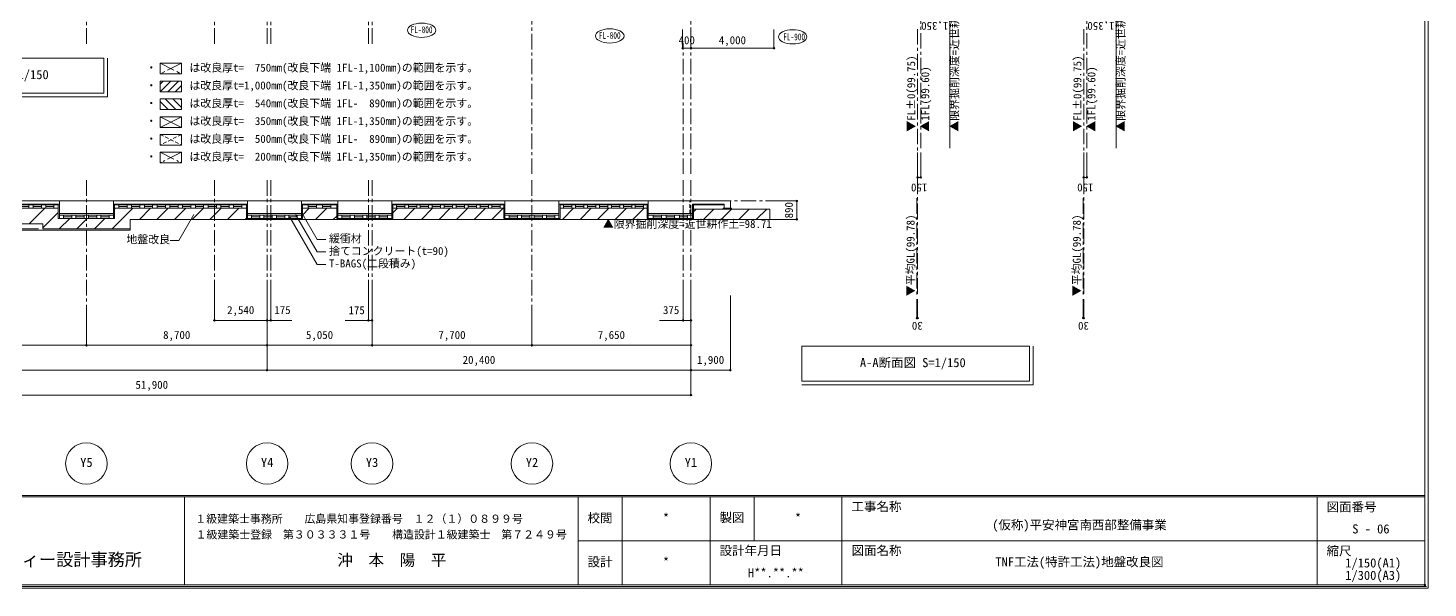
# Model space of a CAD drawing. Units: millimetres at full size, sheet at 1:150. Extents: x -144184 to 144184, y -90019 to 91030.
# Drawn here: x -93447 to -26054, y 11965 to 38941 of the extents above; entities that cross this region are included whole.
import ezdxf
from ezdxf.enums import TextEntityAlignment as Align

# ---------------------------------------------------------------- set-up
doc = ezdxf.new("R2010")
doc.units = ezdxf.units.MM
doc.header["$LTSCALE"] = 150
doc.header["$PDMODE"] = 32
doc.header["$PDSIZE"] = 75
for name, pattern in [('CHAIN1', [8, 5, -1, 1, -1]), ('DASHED1', [1.8, 1.2, -0.6]), ('DOUBLE_CHAIN1', [8.8, 5, -1, 0.6, -0.6, 0.6, -1])]:
    doc.linetypes.add(name, pattern=pattern)
for name, color, linetype, lineweight in [('0-0_基準線', 3, 'Continuous', 13), ('0-6_文字', 2, 'Continuous', 5), ('0-7_寸法', 4, 'Continuous', 5), ('0-8_補助線', 4, 'Continuous', 5), ('0-9_ハッチ', 4, 'Continuous', 5), ('0-A_給水設備', 7, 'Continuous', 9), ('0-E_工事名', 3, 'Continuous', 13), ('0-F_', 4, 'CHAIN1', 5), ('F-0_枠', 2, 'Continuous', 13)]:
    doc.layers.add(name, color=color, linetype=linetype, lineweight=lineweight)
doc.styles.add('ＭＳ ゴシック', font='')
doc.styles.get('ＭＳ ゴシック').set_extended_font_data('MS Gothic')

msp = doc.modelspace()

# ---------------------------------------------------------------- linework, layer by layer
at = {"layer": '0-0_基準線'}
for p, q in [((-59636.8, 30608.5), (-115336.8, 30608.5)), ((-98336.8, 30458.5), (-91936.8, 30458.5)), ((-98286.8, 30418.5), (-91986.8, 30418.5)), ((-93814.1, 30338.5), (-93414.1, 30338.5)), ((-93414.1, 30258.5), (-93414.1, 30418.5)), ((-93205, 30258.5), (-93205, 30418.5)), ((-93205, 30338.5), (-92805, 30338.5)), ((-92805, 30258.5), (-92805, 30418.5)), ((-92595.9, 30258.5), (-92595.9, 30418.5)), ((-92595.9, 30338.5), (-92195.9, 30338.5)), ((-92195.9, 30258.5), (-92195.9, 30418.5)), ((-91986.8, 29758.5), (-91986.8, 30458.5)), ((-91936.8, 29758.5), (-91936.8, 30458.5)), ((-89336.8, 29758.5), (-89336.8, 30458.5)), ((-89336.8, 30458.5), (-82886.8, 30458.5)), ((-89286.8, 29758.5), (-89286.8, 30458.5)), ((-89286.8, 30418.5), (-82936.8, 30418.5)), ((-89073.2, 30258.5), (-89073.2, 30418.5)), ((-89073.2, 30338.5), (-88673.2, 30338.5)), ((-88673.2, 30258.5), (-88673.2, 30418.5)), ((-88459.6, 30258.5), (-88459.6, 30418.5)), ((-88459.6, 30338.5), (-88059.6, 30338.5)), ((-88059.6, 30258.5), (-88059.6, 30418.5)), ((-87845.9, 30258.5), (-87845.9, 30418.5)), ((-87845.9, 30338.5), (-87445.9, 30338.5)), ((-87445.9, 30258.5), (-87445.9, 30418.5)), ((-87232.3, 30258.5), (-87232.3, 30418.5)), ((-87232.3, 30338.5), (-86832.3, 30338.5)), ((-86832.3, 30258.5), (-86832.3, 30418.5)), ((-86618.7, 30258.5), (-86618.7, 30418.5)), ((-86618.7, 30338.5), (-86218.7, 30338.5)), ((-86218.7, 30258.5), (-86218.7, 30418.5)), ((-86005, 30258.5), (-86005, 30418.5)), ((-86005, 30338.5), (-85605, 30338.5)), ((-85605, 30258.5), (-85605, 30418.5)), ((-85391.4, 30258.5), (-85391.4, 30418.5)), ((-85391.4, 30338.5), (-84991.4, 30338.5)), ((-84991.4, 30258.5), (-84991.4, 30418.5)), ((-84777.8, 30258.5), (-84777.8, 30418.5)), ((-84777.8, 30338.5), (-84377.8, 30338.5)), ((-84377.8, 30258.5), (-84377.8, 30418.5)), ((-84164.1, 30258.5), (-84164.1, 30418.5)), ((-84164.1, 30338.5), (-83764.1, 30338.5)), ((-83764.1, 30258.5), (-83764.1, 30418.5)), ((-83550.5, 30258.5), (-83550.5, 30418.5)), ((-83550.5, 30338.5), (-83150.5, 30338.5)), ((-83150.5, 30258.5), (-83150.5, 30418.5)), ((-82936.8, 29758.5), (-82936.8, 30458.5)), ((-82886.8, 29758.5), (-82886.8, 30458.5)), ((-80286.8, 29758.5), (-80286.8, 30458.5)), ((-80286.8, 30458.5), (-78536.8, 30458.5)), ((-80236.8, 29758.5), (-80236.8, 30458.5)), ((-80236.8, 30418.5), (-78586.8, 30418.5)), ((-79953.5, 30258.5), (-79953.5, 30418.5)), ((-79953.5, 30338.5), (-79553.5, 30338.5)), ((-79553.5, 30258.5), (-79553.5, 30418.5)), ((-79270.2, 30258.5), (-79270.2, 30418.5)), ((-79270.2, 30338.5), (-78870.2, 30338.5)), ((-78870.2, 30258.5), (-78870.2, 30418.5)), ((-78586.8, 29758.5), (-78586.8, 30458.5)), ((-78536.8, 29758.5), (-78536.8, 30458.5)), ((-75936.8, 29758.5), (-75936.8, 30458.5)), ((-75936.8, 30458.5), (-70486.8, 30458.5)), ((-75886.8, 29758.5), (-75886.8, 30458.5)), ((-75886.8, 30418.5), (-70536.8, 30418.5)), ((-75711.8, 30258.5), (-75711.8, 30418.5)), ((-75711.8, 30338.5), (-75311.8, 30338.5)), ((-75311.8, 30258.5), (-75311.8, 30418.5)), ((-75136.8, 30258.5), (-75136.8, 30418.5)), ((-75136.8, 30338.5), (-74736.8, 30338.5)), ((-74736.8, 30258.5), (-74736.8, 30418.5)), ((-74561.8, 30258.5), (-74561.8, 30418.5)), ((-74561.8, 30338.5), (-74161.8, 30338.5)), ((-74161.8, 30258.5), (-74161.8, 30418.5)), ((-73986.8, 30258.5), (-73986.8, 30418.5)), ((-73986.8, 30338.5), (-73586.8, 30338.5)), ((-73586.8, 30258.5), (-73586.8, 30418.5)), ((-73411.8, 30258.5), (-73411.8, 30418.5)), ((-73411.8, 30338.5), (-73011.8, 30338.5)), ((-73011.8, 30258.5), (-73011.8, 30418.5)), ((-72836.8, 30258.5), (-72836.8, 30418.5)), ((-72836.8, 30338.5), (-72436.8, 30338.5)), ((-72436.8, 30258.5), (-72436.8, 30418.5)), ((-72261.8, 30258.5), (-72261.8, 30418.5)), ((-72261.8, 30338.5), (-71861.8, 30338.5)), ((-71861.8, 30258.5), (-71861.8, 30418.5)), ((-71686.8, 30258.5), (-71686.8, 30418.5)), ((-71686.8, 30338.5), (-71286.8, 30338.5)), ((-71286.8, 30258.5), (-71286.8, 30418.5)), ((-71111.8, 30258.5), (-71111.8, 30418.5)), ((-71111.8, 30338.5), (-70711.8, 30338.5)), ((-70711.8, 30258.5), (-70711.8, 30418.5)), ((-70536.8, 29758.5), (-70536.8, 30458.5)), ((-70486.8, 29758.5), (-70486.8, 30458.5)), ((-67886.8, 29758.5), (-67886.8, 30458.5)), ((-67886.8, 30458.5), (-63586.8, 30458.5)), ((-67836.8, 29758.5), (-67836.8, 30458.5)), ((-67836.8, 30418.5), (-63636.8, 30418.5)), ((-67661.8, 30258.5), (-67661.8, 30418.5)), ((-67661.8, 30338.5), (-67261.8, 30338.5)), ((-67261.8, 30258.5), (-67261.8, 30418.5)), ((-67086.8, 30258.5), (-67086.8, 30418.5)), ((-67086.8, 30338.5), (-66686.8, 30338.5)), ((-66686.8, 30258.5), (-66686.8, 30418.5)), ((-66511.8, 30258.5), (-66511.8, 30418.5)), ((-66511.8, 30338.5), (-66111.8, 30338.5)), ((-66111.8, 30258.5), (-66111.8, 30418.5)), ((-65936.8, 30258.5), (-65936.8, 30418.5)), ((-65936.8, 30338.5), (-65536.8, 30338.5)), ((-65536.8, 30258.5), (-65536.8, 30418.5)), ((-65361.8, 30258.5), (-65361.8, 30418.5)), ((-65361.8, 30338.5), (-64961.8, 30338.5)), ((-64961.8, 30258.5), (-64961.8, 30418.5)), ((-64786.8, 30258.5), (-64786.8, 30418.5)), ((-64786.8, 30338.5), (-64386.8, 30338.5)), ((-64386.8, 30258.5), (-64386.8, 30418.5)), ((-64211.8, 30258.5), (-64211.8, 30418.5)), ((-64211.8, 30338.5), (-63811.8, 30338.5)), ((-63811.8, 30258.5), (-63811.8, 30418.5)), ((-63636.8, 29758.5), (-63636.8, 30458.5)), ((-63586.8, 29758.5), (-63586.8, 30458.5)), ((-61461.8, 29758.5), (-61461.8, 30458.5)), ((-61461.8, 30458.5), (-59936.8, 30458.5)), ((-61411.8, 29758.5), (-61411.8, 30458.5)), ((-61411.8, 30418.5), (-59936.8, 30418.5)), ((-59936.8, 30258.5), (-59936.8, 30458.5)), ((-59636.8, 30258.5), (-59636.8, 30608.5)), ((-98286.8, 30258.5), (-91986.8, 30258.5)), ((-91986.8, 29758.5), (-89286.8, 29758.5)), ((-91936.8, 30008.5), (-89336.8, 30008.5)), ((-91936.8, 29918.5), (-89336.8, 29918.5)), ((-91736.8, 29758.5), (-91736.8, 29918.5)), ((-91736.8, 29838.5), (-91336.8, 29838.5)), ((-91336.8, 29758.5), (-91336.8, 29918.5)), ((-91136.8, 29758.5), (-91136.8, 29918.5)), ((-91136.8, 29838.5), (-90736.8, 29838.5)), ((-90736.8, 29758.5), (-90736.8, 29918.5)), ((-90536.8, 29758.5), (-90536.8, 29918.5)), ((-90536.8, 29838.5), (-90136.8, 29838.5)), ((-90136.8, 29758.5), (-90136.8, 29918.5)), ((-89936.8, 29758.5), (-89936.8, 29918.5)), ((-89936.8, 29838.5), (-89536.8, 29838.5)), ((-89536.8, 29758.5), (-89536.8, 29918.5)), ((-89286.8, 30258.5), (-82936.8, 30258.5)), ((-88536.8, 29258.5), (-88536.8, 29718.5)), ((-88536.8, 29718.5), (-57736.8, 29718.5)), ((-82936.8, 29758.5), (-80236.8, 29758.5)), ((-82886.8, 30008.5), (-80286.8, 30008.5)), ((-82886.8, 29918.5), (-80286.8, 29918.5)), ((-82686.8, 29758.5), (-82686.8, 29918.5)), ((-82686.8, 29838.5), (-82286.8, 29838.5)), ((-82286.8, 29758.5), (-82286.8, 29918.5)), ((-82086.8, 29758.5), (-82086.8, 29918.5)), ((-82086.8, 29838.5), (-81686.8, 29838.5)), ((-81686.8, 29758.5), (-81686.8, 29918.5)), ((-81486.8, 29758.5), (-81486.8, 29918.5)), ((-81486.8, 29838.5), (-81086.8, 29838.5)), ((-81086.8, 29758.5), (-81086.8, 29918.5)), ((-80886.8, 29758.5), (-80886.8, 29918.5)), ((-80886.8, 29838.5), (-80486.8, 29838.5)), ((-80486.8, 29758.5), (-80486.8, 29918.5)), ((-80236.8, 30258.5), (-78586.8, 30258.5)), ((-78586.8, 29758.5), (-75886.8, 29758.5)), ((-78536.8, 30008.5), (-75936.8, 30008.5)), ((-78536.8, 29918.5), (-75936.8, 29918.5)), ((-78336.8, 29758.5), (-78336.8, 29918.5)), ((-78336.8, 29838.5), (-77936.8, 29838.5)), ((-77936.8, 29758.5), (-77936.8, 29918.5)), ((-77736.8, 29758.5), (-77736.8, 29918.5)), ((-77736.8, 29838.5), (-77336.8, 29838.5)), ((-77336.8, 29758.5), (-77336.8, 29918.5)), ((-77136.8, 29758.5), (-77136.8, 29918.5)), ((-77136.8, 29838.5), (-76736.8, 29838.5)), ((-76736.8, 29758.5), (-76736.8, 29918.5)), ((-76536.8, 29758.5), (-76536.8, 29918.5)), ((-76536.8, 29838.5), (-76136.8, 29838.5)), ((-76136.8, 29758.5), (-76136.8, 29918.5)), ((-75886.8, 30258.5), (-70536.8, 30258.5)), ((-70536.8, 29758.5), (-67836.8, 29758.5)), ((-70486.8, 30008.5), (-67886.8, 30008.5)), ((-70486.8, 29918.5), (-67886.8, 29918.5)), ((-70286.8, 29758.5), (-70286.8, 29918.5)), ((-70286.8, 29838.5), (-69886.8, 29838.5)), ((-69886.8, 29758.5), (-69886.8, 29918.5)), ((-69686.8, 29758.5), (-69686.8, 29918.5)), ((-69686.8, 29838.5), (-69286.8, 29838.5)), ((-69286.8, 29758.5), (-69286.8, 29918.5)), ((-69086.8, 29758.5), (-69086.8, 29918.5)), ((-69086.8, 29838.5), (-68686.8, 29838.5)), ((-68686.8, 29758.5), (-68686.8, 29918.5)), ((-68486.8, 29758.5), (-68486.8, 29918.5)), ((-68486.8, 29838.5), (-68086.8, 29838.5)), ((-68086.8, 29758.5), (-68086.8, 29918.5)), ((-67836.8, 30258.5), (-63636.8, 30258.5)), ((-63636.8, 29758.5), (-61411.8, 29758.5)), ((-63586.8, 30008.5), (-61461.8, 30008.5)), ((-63586.8, 29918.5), (-61461.8, 29918.5)), ((-63355.6, 29758.5), (-63355.6, 29918.5)), ((-63355.6, 29838.5), (-62955.6, 29838.5)), ((-62955.6, 29758.5), (-62955.6, 29918.5)), ((-62724.3, 29758.5), (-62724.3, 29918.5)), ((-62724.3, 29838.5), (-62324.3, 29838.5)), ((-62324.3, 29758.5), (-62324.3, 29918.5)), ((-62093.1, 29758.5), (-62093.1, 29918.5)), ((-62093.1, 29838.5), (-61693.1, 29838.5)), ((-61693.1, 29758.5), (-61693.1, 29918.5)), ((-61411.8, 30218.5), (-57736.8, 30218.5)), ((-59986.8, 30258.5), (-59586.8, 30258.5)), ((-59986.8, 30218.5), (-59986.8, 30258.5)), ((-59586.8, 30218.5), (-59586.8, 30258.5)), ((-57736.8, 29718.5), (-57736.8, 30218.5)), ((-97536.8, 29508.5), (-92736.8, 29508.5)), ((-92736.8, 29258.5), (-92736.8, 29508.5)), ((-92736.8, 29258.5), (-88536.8, 29258.5))]:
    msp.add_line(p, q, dxfattribs=at)
at = {"layer": '0-0_基準線', "linetype": 'DASHED1'}
for p, q in [((-91936.8, 30608.5), (-91936.8, 30458.5)), ((-89336.8, 30608.5), (-89336.8, 30458.5)), ((-82886.8, 30608.5), (-82886.8, 30458.5)), ((-80286.8, 30608.5), (-80286.8, 30458.5)), ((-78536.8, 30608.5), (-78536.8, 30458.5)), ((-75936.8, 30608.5), (-75936.8, 30458.5)), ((-70486.8, 30608.5), (-70486.8, 30458.5)), ((-67886.8, 30608.5), (-67886.8, 30458.5)), ((-63586.8, 30608.5), (-63586.8, 30458.5)), ((-61586.8, 30008.5), (-61586.8, 30608.5))]:
    msp.add_line(p, q, dxfattribs=at)
at = {"layer": '0-6_文字', "color": 4}
for p, q in [((-61936.8, 37969.5), (-61936.8, 38869.5)), ((-61536.8, 37969.5), (-61536.8, 38869.5)), ((-57536.8, 37969.5), (-57536.8, 38869.5)), ((-61936.8, 37969.5), (-61536.8, 37969.5)), ((-61536.8, 37969.5), (-57536.8, 37969.5))]:
    msp.add_line(p, q, dxfattribs=at)
at = {"layer": '0-6_文字'}
for p in [(-61936.8, 37969.5), (-61536.8, 37969.5), (-57536.8, 37969.5)]:
    msp.add_point(p, dxfattribs=at)
at = {"layer": '0-7_寸法'}
for p, q in [((-50624.5, 31746.1), (-50624.5, 32946.1)), ((-50474.5, 31746.1), (-50474.5, 32946.1)), ((-42624.5, 31746.1), (-42624.5, 32946.1)), ((-42474.5, 31746.1), (-42474.5, 32946.1)), ((-50624.5, 31746.1), (-50474.5, 31746.1)), ((-42624.5, 31746.1), (-42474.5, 31746.1)), ((-56436.8, 30608.5), (-57636.8, 30608.5)), ((-56436.8, 29718.5), (-56436.8, 30608.5)), ((-94136.8, 30258.5), (-92936.8, 30258.5)), ((-56436.8, 29718.5), (-57636.8, 29718.5)), ((-94136.8, 29508.5), (-92936.8, 29508.5)), ((-94136.8, 29258.5), (-92936.8, 29258.5)), ((-84476.8, 24858.6), (-84476.8, 26058.6)), ((-81936.8, 24858.6), (-81936.8, 26058.6)), ((-81936.8, 24858.6), (-81936.8, 26058.6)), ((-81761.8, 24858.6), (-81761.8, 26058.6)), ((-77061.8, 24858.6), (-77061.8, 26058.6)), ((-76886.8, 24858.6), (-76886.8, 26058.6)), ((-61911.8, 24858.6), (-61911.8, 26058.6)), ((-61536.8, 22458.6), (-61536.8, 26058.6)), ((-61536.8, 24858.6), (-61536.8, 26058.6)), ((-59636.8, 22458.6), (-59636.8, 26058.6)), ((-50654.5, 24971.1), (-50654.5, 25871.1)), ((-50624.5, 24971.1), (-50624.5, 25871.1)), ((-42654.5, 24971.1), (-42654.5, 25871.1)), ((-42624.5, 24971.1), (-42624.5, 25871.1)), ((-50624.5, 24971.1), (-50654.5, 24971.1)), ((-42624.5, 24971.1), (-42654.5, 24971.1)), ((-90636.8, 23658.6), (-90636.8, 24858.6)), ((-81936.8, 24858.6), (-84476.8, 24858.6)), ((-81936.8, 24858.6), (-81761.8, 24858.6)), ((-81936.8, 23658.6), (-81936.8, 24858.6)), ((-81761.8, 24858.6), (-80742.3, 24858.6)), ((-77061.8, 24858.6), (-78177.6, 24858.6)), ((-77061.8, 24858.6), (-76886.8, 24858.6)), ((-76886.8, 23658.6), (-76886.8, 24858.6)), ((-69186.8, 23658.6), (-69186.8, 24858.6)), ((-61911.8, 24858.6), (-63048.8, 24858.6)), ((-61911.8, 24858.6), (-61536.8, 24858.6)), ((-61536.8, 23658.6), (-61536.8, 24858.6)), ((-81936.8, 23658.6), (-90636.8, 23658.6)), ((-76886.8, 23658.6), (-81936.8, 23658.6)), ((-81936.8, 22458.6), (-81936.8, 23658.6)), ((-69186.8, 23658.6), (-76886.8, 23658.6)), ((-61536.8, 23658.6), (-69186.8, 23658.6)), ((-61536.8, 22458.6), (-61536.8, 23658.6)), ((-81936.8, 22458.6), (-113436.8, 22458.6)), ((-61536.8, 22458.6), (-81936.8, 22458.6)), ((-61536.8, 22458.6), (-59636.8, 22458.6)), ((-61536.8, 21258.6), (-61536.8, 22458.6)), ((-113436.8, 21258.6), (-61536.8, 21258.6))]:
    msp.add_line(p, q, dxfattribs=at)
msp.add_lwpolyline([(-90636.8, 23658.6), (-99336.8, 23658.6), (-104136.8, 23658.6)], dxfattribs=at)
at = {"layer": '0-7_寸法', "color": 3, "lineweight": 13}
for centre in [(-90636.8, 17961.5), (-81936.8, 17961.5), (-76886.8, 17961.5), (-69186.8, 17961.5), (-61536.8, 17961.5)]:
    msp.add_circle(centre, 1000, dxfattribs=at)
at = {"layer": '0-7_寸法', "color": 2}
for p in [(-50624.5, 31746.1), (-50474.5, 31746.1), (-42624.5, 31746.1), (-42474.5, 31746.1), (-56436.8, 30608.5), (-56436.8, 29718.5), (-50654.5, 24971.1), (-50624.5, 24971.1), (-42654.5, 24971.1), (-42624.5, 24971.1), (-84476.8, 24858.6), (-81936.8, 24858.6), (-81761.8, 24858.6), (-77061.8, 24858.6), (-76886.8, 24858.6), (-61911.8, 24858.6), (-61536.8, 24858.6), (-90636.8, 23658.6), (-81936.8, 23658.6), (-76886.8, 23658.6), (-69186.8, 23658.6), (-61536.8, 23658.6), (-81936.8, 22458.6), (-61536.8, 22458.6), (-59636.8, 22458.6), (-61536.8, 21258.6)]:
    msp.add_point(p, dxfattribs=at)
at = {"layer": '0-8_補助線'}
for p, q in [((-93387.5, 29508.5), (-92637.5, 30258.5)), ((-92736.8, 29310.7), (-91986.8, 30060.7)), ((-91940.4, 29258.5), (-91440.4, 29758.5)), ((-91091.9, 29258.5), (-90591.9, 29758.5)), ((-90243.4, 29258.5), (-89743.4, 29758.5)), ((-89394.8, 29258.5), (-88394.8, 30258.5)), ((-89286.8, 30215.1), (-89243.4, 30258.5)), ((-88086.3, 29718.5), (-87546.3, 30258.5)), ((-87237.8, 29718.5), (-86697.8, 30258.5)), ((-86389.3, 29718.5), (-85849.3, 30258.5)), ((-85540.7, 29718.5), (-85000.7, 30258.5)), ((-84692.2, 29718.5), (-84152.2, 30258.5)), ((-83843.7, 29718.5), (-83303.7, 30258.5)), ((-82995.1, 29718.5), (-82936.8, 29776.8)), ((-82146.6, 29718.5), (-82106.6, 29758.5)), ((-81298.1, 29718.5), (-81258.1, 29758.5)), ((-80449.6, 29718.5), (-80409.6, 29758.5)), ((-80236.8, 29931.3), (-79909.6, 30258.5)), ((-79601, 29718.5), (-79061, 30258.5)), ((-78752.5, 29718.5), (-78586.8, 29884.2)), ((-77904, 29718.5), (-77864, 29758.5)), ((-77055.5, 29718.5), (-77015.5, 29758.5)), ((-76206.9, 29718.5), (-76166.9, 29758.5)), ((-75886.8, 30038.6), (-75666.9, 30258.5)), ((-75358.4, 29718.5), (-74818.4, 30258.5)), ((-74509.9, 29718.5), (-73969.9, 30258.5)), ((-73661.3, 29718.5), (-73121.3, 30258.5)), ((-72812.8, 29718.5), (-72272.8, 30258.5)), ((-71964.3, 29718.5), (-71424.3, 30258.5)), ((-71115.8, 29718.5), (-70575.8, 30258.5)), ((-70267.2, 29718.5), (-70227.2, 29758.5)), ((-69418.7, 29718.5), (-69378.7, 29758.5)), ((-68570.2, 29718.5), (-68530.2, 29758.5)), ((-67721.6, 29718.5), (-67181.6, 30258.5)), ((-66873.1, 29718.5), (-66333.1, 30258.5)), ((-66024.6, 29718.5), (-65484.6, 30258.5)), ((-65176.1, 29718.5), (-64636.1, 30258.5)), ((-64327.5, 29718.5), (-63787.5, 30258.5)), ((-63479, 29718.5), (-63439, 29758.5)), ((-62630.5, 29718.5), (-62590.5, 29758.5)), ((-61781.9, 29718.5), (-61741.9, 29758.5)), ((-61411.8, 30088.6), (-61281.9, 30218.5)), ((-60933.4, 29718.5), (-60433.4, 30218.5)), ((-60084.9, 29718.5), (-59584.9, 30218.5)), ((-59236.4, 29718.5), (-58736.4, 30218.5)), ((-58387.8, 29718.5), (-57887.8, 30218.5)), ((-88546.3, 29258.5), (-88536.8, 29268))]:
    msp.add_line(p, q, dxfattribs=at)
at = {"layer": '0-9_ハッチ'}
for centre in [(-74495.5, 38832.9), (-65442.4, 38557.3), (-56635.7, 38516)]:
    msp.add_ellipse(centre, major_axis=(685.9, 0), ratio=0.5, dxfattribs=at)
at = {"layer": '0-A_給水設備'}
for p, q in [((-49064.5, 33146.1), (-49064.5, 60069.5)), ((-41064.5, 33146.1), (-41064.5, 60069.5)), ((-87089.8, 37240.3), (-86061.3, 37240.3)), ((-87089.8, 37240.3), (-87089.8, 36726.1)), ((-86061.3, 37240.3), (-86061.3, 36726.1)), ((-87089.8, 36726.1), (-86061.3, 36726.1)), ((-87089.8, 36383.2), (-86061.3, 36383.2)), ((-87089.8, 36383.2), (-87089.8, 35868.9)), ((-87089.8, 35868.9), (-86061.3, 35868.9)), ((-86061.3, 36383.2), (-86061.3, 35868.9)), ((-87089.8, 35526.1), (-86061.3, 35526.1)), ((-87089.8, 35011.8), (-87089.8, 35526.1)), ((-86061.3, 35011.8), (-86061.3, 35526.1)), ((-87089.8, 35011.8), (-86061.3, 35011.8)), ((-87089.8, 34668.9), (-86061.3, 34668.9)), ((-87089.8, 34668.9), (-87089.8, 34154.6)), ((-87089.8, 34668.9), (-86061.3, 34154.6)), ((-86061.3, 34668.9), (-87089.8, 34154.6)), ((-86061.3, 34668.9), (-86061.3, 34154.6)), ((-87089.8, 34154.6), (-86061.3, 34154.6)), ((-87089.8, 33811.8), (-86061.3, 33811.8)), ((-87089.8, 33811.8), (-87089.8, 33297.5)), ((-86061.3, 33811.8), (-86061.3, 33297.5)), ((-87089.8, 33297.5), (-86061.3, 33297.5)), ((-87089.8, 32954.6), (-86061.3, 32954.6)), ((-87089.8, 32954.6), (-87089.8, 32440.3)), ((-87089.8, 32440.3), (-86061.3, 32440.3)), ((-86061.3, 32954.6), (-86061.3, 32440.3)), ((-85463.8, 29956.4), (-86182.8, 28711.1)), ((-80847.1, 29827.1), (-79533.8, 27552.5)), ((-80576.3, 29958.1), (-79533.8, 28152.5)), ((-80252.8, 29997.8), (-79533.8, 28752.5)), ((-121540.5, 29198.5), (-88536.8, 29198.5)), ((-86182.8, 28711.1), (-86609.1, 28711.1)), ((-79533.8, 28752.5), (-79107.5, 28752.5)), ((-79533.8, 28152.5), (-79107.5, 28152.5)), ((-79533.8, 27552.5), (-79107.5, 27552.5))]:
    msp.add_line(p, q, dxfattribs=at)
at = {"layer": '0-A_給水設備', "linetype": 'CHAIN1'}
for p, q in [((-87089.8, 37240.3), (-86061.3, 36726.1)), ((-86061.3, 37240.3), (-87089.8, 36726.1))]:
    msp.add_line(p, q, dxfattribs=at)
at = {"layer": '0-A_給水設備', "color": 4, "lineweight": 5}
for p, q in [((-87089.8, 36228.2), (-86934.9, 36383.2)), ((-87085.5, 35868.9), (-86571.2, 36383.2)), ((-86721.9, 35868.9), (-86207.6, 36383.2)), ((-86358.2, 35868.9), (-86061.3, 36165.8)), ((-87089.8, 35406.9), (-86694.7, 35011.8)), ((-86845.3, 35526.1), (-86331, 35011.8)), ((-86481.7, 35526.1), (-86061.3, 35105.7)), ((-86118, 35526.1), (-86061.3, 35469.3)), ((-87089.8, 35043.3), (-87058.3, 35011.8))]:
    msp.add_line(p, q, dxfattribs=at)
at = {"layer": '0-A_給水設備', "linetype": 'DASHED1'}
for p, q in [((-86061.3, 33811.8), (-87089.8, 33297.5)), ((-87089.8, 33811.8), (-86061.3, 33297.5))]:
    msp.add_line(p, q, dxfattribs=at)
at = {"layer": '0-A_給水設備', "linetype": 'DOUBLE_CHAIN1'}
for p, q in [((-86061.3, 32954.6), (-87089.8, 32440.3)), ((-87089.8, 32954.6), (-86061.3, 32440.3))]:
    msp.add_line(p, q, dxfattribs=at)
at = {"layer": '0-A_給水設備'}
msp.add_lwpolyline([(-88536.8, 29198.5), (-88536.8, 29718.5), (-57636.8, 29718.5)], dxfattribs=at)
at = {"layer": '0-E_工事名'}
for p, q in [((-56202.3, 21921.8), (-56202.3, 23609.3)), ((-56202.3, 23609.3), (-45233.5, 23609.3)), ((-45233.5, 23609.3), (-45233.5, 21921.8)), ((-45233.5, 21921.8), (-56202.3, 21921.8))]:
    msp.add_line(p, q, dxfattribs=at)
msp.add_lwpolyline([(-89793.1, 37483.3), (-100761.9, 37483.3), (-100761.9, 35795.8), (-89793.1, 35795.8)], close=True, dxfattribs=at)
at = {"layer": '0-E_工事名', "color": 4, "lineweight": 5}
for points in [[(-100761.9, 35627.1), (-89624.4, 35627.1), (-89624.4, 37483.3)], [(-56202.3, 21753), (-45064.8, 21753), (-45064.8, 23609.3)]]:
    msp.add_lwpolyline(points, dxfattribs=at)
at = {"layer": '0-F_'}
for p, q in [((-90636.8, 38183.3), (-90636.8, 90579.5)), ((-81936.8, 38183.3), (-81936.8, 90579.5)), ((-76886.8, 38183.3), (-76886.8, 90579.5)), ((-69186.8, 31908.5), (-69186.8, 90579.5)), ((-61536.8, 31908.5), (-61536.8, 90579.5)), ((-50474.5, 33146.1), (-50474.5, 87269.5)), ((-42474.5, 33146.1), (-42474.5, 87269.5)), ((-84476.8, 38183.3), (-84476.8, 50419.5)), ((-50624.5, 38888.4), (-50624.5, 26021.1)), ((-42624.5, 38888.4), (-42624.5, 26021.1)), ((-90636.8, 24858.6), (-90636.8, 31608.5)), ((-84476.8, 26058.6), (-84476.8, 31608.5)), ((-81936.8, 26058.6), (-81936.8, 31608.5)), ((-76886.8, 26058.6), (-76886.8, 31608.5)), ((-69186.8, 24858.6), (-69186.8, 31608.5)), ((-61536.8, 26058.6), (-61536.8, 31608.5)), ((-121540.5, 30608.5), (-57636.8, 30608.5)), ((-50654.5, 30746.1), (-50654.5, 26021.1)), ((-42654.5, 30746.1), (-42654.5, 26021.1))]:
    msp.add_line(p, q, dxfattribs=at)
at = {"layer": '0-F_', "color": 5}
for p, q in [((-81761.8, 38183.3), (-81761.8, 40094.5)), ((-77061.8, 38183.3), (-77061.8, 40094.5)), ((-61911.8, 31908.5), (-61911.8, 38219.5)), ((-81761.8, 26058.6), (-81761.8, 31608.5)), ((-77061.8, 26058.6), (-77061.8, 31608.5)), ((-61911.8, 26058.6), (-61911.8, 31608.5))]:
    msp.add_line(p, q, dxfattribs=at)
at = {"layer": 'F-0_枠', "color": 3}
for p, q in [((-26054.1, 91029.7), (-26054.1, 11964.8)), ((-26204.2, 90879.5), (-26204.2, 12115)), ((-26204.2, 16424.7), (-144033.4, 16424.7)), ((-26204.2, 16349.6), (-144033.4, 16349.6)), ((-85918.3, 16342.7), (-85918.3, 12115)), ((-66968.2, 16349.6), (-66968.2, 12115)), ((-64850.9, 16349.6), (-64850.9, 12115)), ((-60616.2, 16349.6), (-60616.2, 12115)), ((-58498.9, 16349.6), (-58498.9, 14232.3)), ((-54264.3, 16349.6), (-54264.3, 12115)), ((-31397.1, 16349.6), (-31397.1, 12115)), ((-66954.6, 14232.3), (-26204.2, 14232.3)), ((-26054.1, 11964.8), (-144183.6, 11964.8))]:
    msp.add_line(p, q, dxfattribs=at)
at = {"layer": 'F-0_枠', "color": 4, "lineweight": 5}
msp.add_line((-144033.4, 16424.7), (-26204.2, 16424.7), dxfattribs=at)
at = {"layer": 'F-0_枠', "color": 6, "lineweight": 20}
msp.add_line((-26204.2, 12115), (-144033.4, 12115), dxfattribs=at)
at = {"layer": 'F-0_枠', "color": 3}
for points in [[(-26129.1, 12039.9), (-144108.5, 12039.9), (-144108.5, 90954.6), (-26129.1, 90954.6)], [(-26204.2, 12115), (-144033.4, 12115), (-144033.4, 90879.5)]]:
    msp.add_lwpolyline(points, dxfattribs=at)
at = {"layer": 'F-0_枠', "color": 7}
msp.add_point((-26204.2, 12115), dxfattribs=at)

# ---------------------------------------------------------------- texts
at = {"layer": '0-6_文字', "style": 'ＭＳ ゴシック'}
for s, p in [('400', (-62130.6, 38044.5)), ('4,000', (-60193.1, 38044.5))]:
    msp.add_text(s, height=384.9, dxfattribs=at).set_placement(p, align=Align.BOTTOM_LEFT)
at = {"layer": '0-7_寸法', "color": 2, "style": 'ＭＳ ゴシック'}
for s, rotation, p in [('1,350', 180, (-49143.3, 39344.5)), ('1,350', 180, (-41143.3, 39344.5)), ('150', 180, (-50155.8, 31558.6)), ('150', 180, (-42155.8, 31558.6)), ('890', 90, (-56511.8, 29769.8)), ('30', 180, (-50377, 24896.1)), ('30', 180, (-42377, 24896.1))]:
    msp.add_text(s, height=384.9, rotation=rotation, dxfattribs=at).set_placement(p, align=Align.BOTTOM_LEFT)
for s, p in [('2,540', (-83863.1, 25046.1)), ('175', (-81590.4, 25046.6)), ('175', (-78020.2, 25037.1)), ('375', (-62880.7, 25045.2)), ('8,700', (-86943.1, 23846.1)), ('5,050', (-80068.1, 23846.1)), ('7,700', (-73693.1, 23846.1)), ('7,650', (-66018.1, 23846.1)), ('20,400', (-72524.3, 22646.1)), ('1,900', (-61243.1, 22646.1)), ('51,900', (-88274.3, 21446.1))]:
    msp.add_text(s, height=384.9, dxfattribs=at).set_placement(p, align=Align.BOTTOM_LEFT)
at = {"layer": '0-7_寸法', "color": 7, "style": 'ＭＳ ゴシック'}
for s, p in [('Y5', (-90934.8, 17663.5)), ('Y4', (-82234.8, 17663.5)), ('Y3', (-77184.8, 17663.5)), ('Y2', (-69484.8, 17663.5)), ('Y1', (-61834.8, 17663.5))]:
    msp.add_text(s, height=439.9, dxfattribs=at).set_placement(p, align=Align.BOTTOM_LEFT)
at = {"layer": '0-9_ハッチ', "style": 'ＭＳ ゴシック', "width": 0.65}
for s, p in [('FL-800', (-75022.4, 38594.6)), ('FL-800', (-65969.3, 38319)), ('FL-900', (-57091.9, 38250.4))]:
    msp.add_text(s, height=329.9, dxfattribs=at).set_placement(p, align=Align.BOTTOM_LEFT)
at = {"layer": '0-A_給水設備', "color": 2, "style": 'ＭＳ ゴシック'}
for p in [(-48539.5, 33946.1), (-40539.5, 33946.1)]:
    msp.add_text('▲限界掘削深度=近世耕作土=98.19', height=384.9, rotation=90, dxfattribs=at).set_placement(p, align=Align.BOTTOM_LEFT)
for s, p in [('・\u3000\u3000\u3000は改良厚t=\u3000750mm(改良下端 1FL-1,100mm)の範囲を示す。', (-87775.6, 36720.7)), ('・\u3000\u3000\u3000は改良厚t=1,000mm(改良下端 1FL-1,350mm)の範囲を示す。', (-87775.6, 35863.6)), ('・\u3000\u3000\u3000は改良厚t=\u3000540mm(改良下端 1FL-\u3000890mm)の範囲を示す。', (-87775.6, 35006.4)), ('・\u3000\u3000\u3000は改良厚t=\u3000350mm(改良下端 1FL-1,350mm)の範囲を示す。', (-87775.6, 34149.3)), ('・\u3000\u3000\u3000は改良厚t=\u3000500mm(改良下端 1FL-\u3000890mm)の範囲を示す。', (-87775.6, 33292.1)), ('・\u3000\u3000\u3000は改良厚t=\u3000200mm(改良下端 1FL-1,350mm)の範囲を示す。', (-87775.6, 32435)), ('▲限界掘削深度=近世耕作土=98.71', (-65774.3, 29193.5)), ('地盤改良', (-88709.1, 28448.6)), ('緩衝材', (-78957.5, 28490)), ('捨てコンクリート(t=90)', (-78957.5, 27890)), ('T-BAGS(二段積み)', (-78957.5, 27290))]:
    msp.add_text(s, height=384.9, dxfattribs=at).set_placement(p, align=Align.BOTTOM_LEFT)
at = {"layer": '0-E_工事名', "color": 2, "style": 'ＭＳ ゴシック'}
for s, p in [('地盤改良図 S=1/150', (-97845.7, 36345.9)), ('A-A断面図 S=1/150', (-53399.6, 22471.8))]:
    msp.add_text(s, height=439.9, dxfattribs=at).set_placement(p, align=Align.BOTTOM_LEFT)
at = {"layer": '0-F_', "color": 2, "style": 'ＭＳ ゴシック'}
for s, p in [('▼FL±0(99.75)', (-50624.5, 33946.1)), ('▼FL±0(99.75)', (-42624.5, 33946.1)), ('▲1FL(99.60)', (-49949.5, 33946.1)), ('▲1FL(99.60)', (-41949.5, 33946.1)), ('▼平均GL(99.78)', (-50654.5, 26021.1)), ('▼平均GL(99.78)', (-42654.5, 26021.1))]:
    msp.add_text(s, height=384.9, rotation=90, dxfattribs=at).set_placement(p, align=Align.BOTTOM_LEFT)
at = {"layer": 'F-0_枠', "style": 'ＭＳ ゴシック'}
for s, height, p in [('工事名称', 440.4, (-53804.8, 15538.3)), ('級', 385.3, (-84867.1, 14990.6)), ('建', 385.3, (-84341.6, 14990.6)), ('築', 385.3, (-83816, 14990.6)), ('士', 385.3, (-83290.4, 14990.6)), ('事', 385.3, (-82764.8, 14990.6)), ('務', 385.3, (-82239.3, 14990.6)), ('所', 385.3, (-81713.7, 14990.6)), ('広', 385.3, (-80136.9, 14990.6)), ('島', 385.3, (-79611.4, 14990.6)), ('県', 385.3, (-79085.8, 14990.6)), ('知', 385.3, (-78560.2, 14990.6)), ('事', 385.3, (-78034.6, 14990.6)), ('登', 385.3, (-77509.1, 14990.6)), ('録', 385.3, (-76983.5, 14990.6)), ('番', 385.3, (-76457.9, 14990.6)), ('号', 385.3, (-75932.3, 14990.6)), ('（', 385.3, (-73830, 14990.6)), ('）', 385.3, (-72778.9, 14990.6)), ('号', 385.3, (-70151, 14990.6)), ('校閲', 440.4, (-66510.2, 14990.6)), ('*', 439.9, (-62883.7, 14990.6)), ('製図', 440.4, (-60156.8, 15009)), ('*', 439.9, (-56531.6, 14991)), ('図面番号', 440.4, (-30937.7, 15520)), ('１', 385.3, (-85392.7, 14990.6)), ('１', 385.3, (-74881.2, 14990.6)), ('２', 385.3, (-74355.6, 14990.6)), ('１', 385.3, (-73304.4, 14990.6)), ('０', 385.3, (-72253.3, 14990.6)), ('８', 385.3, (-71727.7, 14990.6)), ('９', 385.3, (-71202.1, 14990.6)), ('９', 385.3, (-70676.5, 14990.6)), ('(仮称)平安神宮南西部整備事業', 439.9, (-47031.7, 14655.9)), ('S - 06', 439.9, (-29701.7, 14461.3)), ('１', 385.3, (-85379.1, 14232.3)), ('級', 385.3, (-84853.5, 14232.3)), ('建', 385.3, (-84327.9, 14232.3)), ('築', 385.3, (-83802.3, 14232.3)), ('士', 385.3, (-83276.8, 14232.3)), ('登', 385.3, (-82751.2, 14232.3)), ('録', 385.3, (-82225.6, 14232.3)), ('第', 385.3, (-81174.5, 14232.3)), ('３', 385.3, (-80648.9, 14232.3)), ('０', 385.3, (-80123.3, 14232.3)), ('３', 385.3, (-79597.7, 14232.3)), ('３', 385.3, (-79072.2, 14232.3)), ('３', 385.3, (-78546.6, 14232.3)), ('１', 385.3, (-78021, 14232.3)), ('号', 385.3, (-77495.4, 14232.3)), ('構', 385.3, (-75918.7, 14232.3)), ('造', 385.3, (-75393.1, 14232.3)), ('設', 385.3, (-74867.5, 14232.3)), ('計', 385.3, (-74342, 14232.3)), ('１', 385.3, (-73816.4, 14232.3)), ('級', 385.3, (-73290.8, 14232.3)), ('建', 385.3, (-72765.2, 14232.3)), ('築', 385.3, (-72239.6, 14232.3)), ('士', 385.3, (-71714.1, 14232.3)), ('第', 385.3, (-70662.9, 14232.3)), ('７', 385.3, (-70137.3, 14232.3)), ('２', 385.3, (-69611.8, 14232.3)), ('４', 385.3, (-69086.2, 14232.3)), ('９', 385.3, (-68560.6, 14232.3)), ('号', 385.3, (-68035, 14232.3)), ('株式会社ティーアンドピィー設計事務所', 605.5, (-102826.5, 12850.8)), ('沖', 550.5, (-78560.2, 12873.3)), ('本', 550.5, (-77058.6, 12873.3)), ('陽', 550.5, (-75556.9, 12873.3)), ('平', 550.5, (-74055.3, 12873.3)), ('設計', 440.4, (-66510.2, 12873.3)), ('*', 439.9, (-62883.7, 12873.3)), ('設計年月日', 440.4, (-60156.8, 13421)), ('図面名称', 440.4, (-53804.8, 13421)), ('TNF工法(特許工法)地盤改良図', 439.9, (-46880.7, 12873.6)), ('縮尺', 440.4, (-30937.7, 13402.6)), ('H**.**.**', 439.9, (-58791.7, 12344)), ('1/150(A1)', 439.9, (-30036.8, 12822.7)), ('1/300(A3)', 439.9, (-30036.8, 12226.3))]:
    msp.add_text(s, height=height, dxfattribs=at).set_placement(p, align=Align.BOTTOM_LEFT)

doc.saveas('drawing.dxf')
